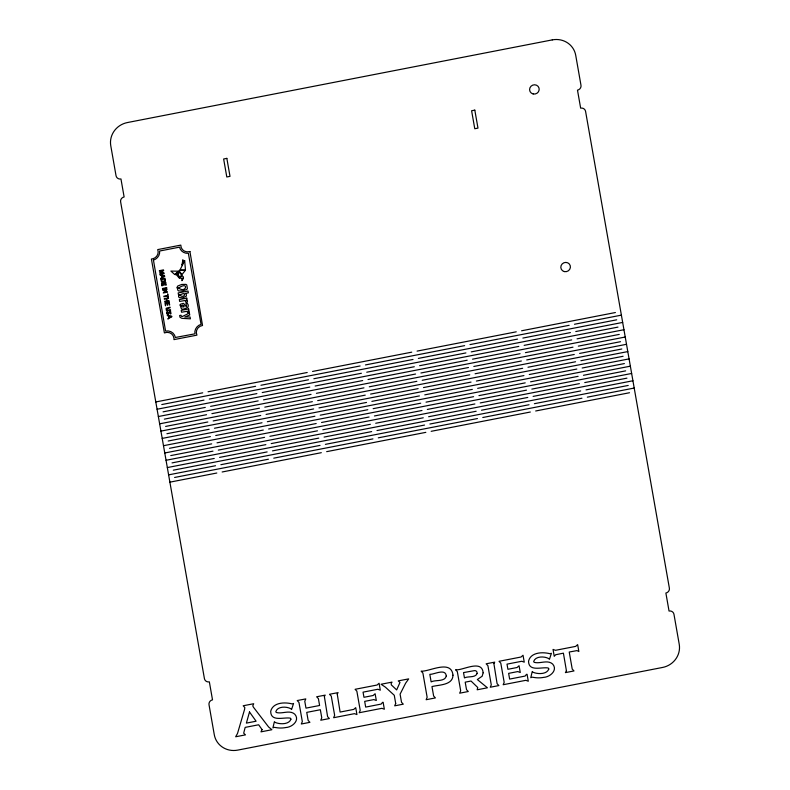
<?xml version="1.0" encoding="UTF-8"?>
<svg xmlns="http://www.w3.org/2000/svg" width="790" height="790" viewBox="0 0 790 790"><rect width="100%" height="100%" fill="white"/><g stroke="black" fill="none" stroke-linecap="round" stroke-linejoin="round"><path stroke-width="1.19" d="M162.809 270.555L159.728 272.876L163.431 273.35L159.936 274.012L160.024 274.535L164.172 273.725L164.044 272.955L160.321 272.491L163.639 270.664L163.5 269.894L159.353 270.703L159.442 271.227L162.938 270.526M155.798 401.952L202.714 392.828M208.056 391.781L307.221 372.495M312.563 371.448L411.738 352.162M417.081 351.115L516.245 331.82M521.588 330.783L615.4 312.534M161.782 404.559L255.604 386.3M260.947 385.263L360.122 365.968M365.464 364.931L464.629 345.635M469.971 344.598L569.146 325.302M574.488 324.265L621.384 315.141M157.082 409.24L203.988 400.115M209.33 399.078L308.505 379.783M313.847 378.746L413.012 359.45M418.354 358.413L517.529 339.117M522.871 338.071L616.684 319.822M163.066 411.847L256.888 393.598M262.231 392.551L361.395 373.265M366.748 372.218L465.912 352.923M471.255 351.886L570.419 332.59M575.772 331.553L622.668 322.429M158.356 416.537L205.272 407.403M210.614 406.366L309.789 387.07M315.131 386.034L414.296 366.738M419.638 365.701L518.813 346.405M524.155 345.368L617.968 327.109M164.35 419.135L258.172 400.885M263.514 399.849L362.679 380.553M368.022 379.516L467.196 360.22M472.538 359.183L571.703 339.888M577.046 338.841L623.952 329.716M159.639 423.825L206.555 414.701M211.898 413.654L311.062 394.368M316.415 393.321L415.579 374.035M420.922 372.989L520.087 353.693M525.439 352.656L619.251 334.407M165.624 426.432L259.446 408.173M264.798 407.136L363.963 387.841M369.305 386.804L468.47 367.508M473.822 366.471L572.987 347.175M578.329 346.139L625.236 337.014M160.923 431.113L207.839 421.988M213.181 420.952L312.346 401.656M317.689 400.619L416.863 381.323M422.206 380.286L521.37 360.99M526.713 359.944L620.525 341.695M166.907 433.72L260.73 415.471M266.072 414.424L365.247 395.138M370.589 394.091L469.754 374.796M475.096 373.759L574.271 354.463M579.613 353.426L626.51 344.302M162.207 438.411L209.113 429.276M214.465 428.239L313.63 408.944M318.972 407.907L418.137 388.611M423.489 387.574L522.654 368.278M527.996 367.241L621.809 348.992M168.191 441.008L262.013 422.759M267.356 421.722L366.53 402.426M371.873 401.389L471.038 382.093M476.38 381.057L575.555 361.761M580.897 360.714L627.793 351.59M163.49 445.698L210.397 436.574M215.739 435.527L314.914 416.241M320.256 415.194L419.421 395.909M424.763 394.862L523.938 375.566M529.28 374.529L623.093 356.28M169.475 448.305L263.297 430.046M268.64 429.01L367.804 409.714M373.147 408.677L472.321 389.381M477.664 388.344L576.828 369.049M582.171 368.012L629.077 358.887M164.764 452.986L211.681 443.862M217.023 442.825L316.188 423.529M321.54 422.492L420.705 403.196M426.047 402.159L525.212 382.864M530.564 381.817L624.376 363.568M170.749 455.593L264.581 437.344M269.923 436.297L369.088 417.011M374.43 415.965L473.605 396.669M478.947 395.632L578.112 376.336M583.455 375.299L630.361 366.175M166.048 460.284L212.964 451.149M218.307 450.112L317.471 430.817M322.814 429.78L421.988 410.484M427.331 409.447L526.495 390.151M531.838 389.115L625.65 370.865M172.032 462.891L265.855 444.632M271.207 443.595L370.372 424.299M375.714 423.262L474.879 403.966M480.231 402.93L579.396 383.634M584.738 382.587L631.644 373.463M167.332 467.571L214.238 458.447M219.59 457.4L318.755 438.114M324.098 437.068L423.262 417.782M428.615 416.735L527.779 397.439M533.122 396.402L626.934 378.153M173.316 470.178L267.139 451.92M272.481 450.883L371.656 431.587M376.998 430.55L476.163 411.254M481.505 410.217L580.68 390.922M586.022 389.885L632.918 380.76M168.616 474.859L215.522 465.735M220.864 464.698L320.039 445.402M325.381 444.365L424.546 425.069M429.888 424.032L529.063 404.737M534.405 403.69L628.218 385.441M174.6 477.466L268.422 459.217M273.765 458.17L372.929 438.885M378.282 437.838L477.446 418.542M482.789 417.505L581.954 398.209M587.306 397.173L634.202 388.048M169.889 482.157L216.806 473.022M222.148 471.986L321.313 452.69M326.665 451.653L425.83 432.357M431.172 431.32L530.337 412.025M535.689 410.988L629.502 392.739M178.54 295.865L178.826 297.109A1.718 1.639 -22.2 0 0 179.32 297.623L182.865 297.8L186.114 296.299A1.718 1.639 -22.2 0 0 186.4 295.638L186.252 294.384A1.649 1.58 -22.2 0 0 185.857 293.85L185.225 293.455L188.346 292.843L188.03 291.016L178.165 292.932L178.471 294.69L179.271 294.561L178.54 295.865M180.15 305.078C181.769 309.285 180.426 310.638 187.615 307.547A1.511 1.442 -22.2 0 0 188.02 307.073L188.257 305.76A6.419 6.132 -22.2 0 0 188.119 304.762L187.358 303.34A1.827 1.748 -22.2 0 0 186.786 303.005C183.961 300.98 189.788 311.665 183.774 303.607A1.649 1.57 -22.2 0 0 183.3 303.38L180.505 304.19A1.56 1.491 -22.2 0 0 180.179 304.871L180.15 305.078M262.063 729.605L260.967 731.856L271.898 729.723L268.61 726.988L253.422 707.178L252.77 705.875L253.718 703.722L243.192 705.766L244.811 707.573L244.584 709.351L237.523 733.426L235.657 736.774L245.483 734.868L243.685 733.199L245.157 727.393L258.656 724.776L262.063 729.605M166.67 312.781L167.302 314.469A1.106 1.057 -22.2 0 0 167.806 314.687L167.954 314.697A1.432 1.373 -22.2 0 0 168.408 314.637C169.573 310.865 170.67 312.297 170.472 314.045A1.136 1.086 -22.2 0 0 170.956 313.571L170.63 311.537A1.155 1.106 -22.2 0 0 169.959 311.23L169.83 311.23A1.412 1.343 -22.2 0 0 169.425 311.29C167.658 316.563 167.105 312.82 167.302 311.655A1.215 1.155 -22.2 0 0 166.897 312.07A1.333 1.274 -22.2 0 0 166.72 312.475L166.67 312.781M290.937 719.157C289.11 724.726 279.67 724.42 275.206 722.415L274.397 721.665L272.906 727.886L274.199 727.333L277.576 727.837A25.774 24.618 -22.2 0 0 285.842 727.531C292.093 727.274 300.23 720.411 294.818 714.229C289.614 709.548 282.168 714.269 276.243 712.471L275.809 711.652C277.478 706.181 286.612 706.319 290.789 708.729L291.579 709.489L293.554 703.456L292.172 703.92C284.825 701.955 272.876 702.3 270.684 711.316C270.723 722.267 283.956 716.925 290.355 718.149L290.937 719.157M548.803 668.992C546.976 674.561 537.526 674.255 533.062 672.25L532.253 671.5L530.762 677.721L532.055 677.158L535.432 677.672A25.774 24.618 -22.2 0 0 543.698 677.366C549.949 677.099 558.086 670.246 552.674 664.064C547.47 659.374 540.024 664.104 534.109 662.306L533.665 661.487C535.334 656.006 544.468 656.154 548.645 658.554L549.435 659.324L551.42 653.29L550.038 653.755C542.681 651.78 530.732 652.135 528.54 661.151C528.589 672.102 541.812 666.76 548.221 667.985L548.803 668.992M177.148 287.678L177.898 290.305A2.419 2.311 -22.2 0 0 178.777 290.957L182.905 290.898L186.786 289.397A2.419 2.311 -22.2 0 0 187.388 288.459L186.786 285.032A2.409 2.311 -22.2 0 0 185.907 284.38L181.769 284.44L177.888 285.941A2.409 2.311 -22.2 0 0 177.296 286.879L177.148 287.678M181.591 305.819L181.601 305.997A1.313 1.254 -22.2 0 0 181.848 306.54L182.006 306.688A1.047 1.007 -22.2 0 0 182.53 306.915C186.252 307.814 182.688 303.37 181.591 305.819M178.659 287.995C186.065 294.078 189.551 280.539 178.659 287.995M179.922 295.203C184.811 299.578 187.26 289.989 179.922 295.203M182.026 278.663L181.937 280.677L183.171 278.722L182.026 278.663M452.986 675.164C452.818 685.424 438.825 684.703 431.972 686.589L433.631 696.01L435.399 697.916L426.136 699.723L427.143 697.274L422.897 673.08L421.119 671.154C429.059 671.935 451.278 658.998 452.986 675.164M483.144 672.813L482.167 676.21L477.338 679.538L487.41 687.794L477.16 689.788L477.753 687.498L471.038 681.029L465.201 682.165L466.515 689.64L468.292 691.517L459.671 693.195L460.688 690.786L457.321 671.619L455.553 669.752C462.041 671.006 481.979 658.781 483.144 672.813M164.784 280.164L164.745 280.44A1.037 0.988 -22.2 0 1 164.498 280.885L162.227 281.349L161.397 279.522L164.587 278.9L164.784 280.164M165.288 280.272L165.268 280.46A1.56 1.491 -22.2 0 1 165.001 281.131L163.55 281.951L161.841 281.773A1.462 1.392 -22.2 0 1 161.358 281.339L160.814 279.058L164.972 278.258L165.288 280.272M166.542 309.038L167.213 310.272L170.512 309.769L170.61 310.322L166.868 310.737A1.284 1.225 -22.2 0 1 166.404 310.391L166.107 308.693A1.284 1.225 -22.2 0 1 166.414 308.189L170.057 307.172L170.146 307.725L166.542 309.038M395.701 703.426L394.684 705.835L403.295 704.167L401.527 702.3L400.096 694.143L405.635 683.182L408.687 678.877L398.239 680.901L399.977 682.471L396.659 689.917L391.327 684.89L391.168 683.399L392.038 682.116L381.057 684.249L385.372 687.132L394.269 695.279L395.701 703.426M324.354 696.454L327.593 716.658L329.361 718.544L320.75 720.223L321.767 717.814L320.345 709.736L306.737 712.383L308.149 720.44L309.917 722.327L301.306 724.005L302.323 721.596L298.956 702.429L297.188 700.562L305.799 698.893L304.782 701.293L305.987 708.136L319.604 705.49L318.4 698.646L316.632 696.78L325.243 695.111L324.354 696.454M337.231 693.956L340.105 712.067L353.742 709.41L355.727 707.643L356.942 714.565L354.483 713.656L333.627 717.715L334.644 715.315L331.277 696.138L329.509 694.282L338.12 692.603L337.231 693.956M493.869 663.481L497.098 683.686L498.875 685.572L490.254 687.241L491.271 684.841L487.904 665.664L486.136 663.807L494.747 662.129L493.869 663.481M183.468 277.3L183.3 278.416L179.932 278.149L181.878 275.364L183.468 277.3M182.895 259.989L181.947 265.084L183.122 262.566L182.895 259.989M446.291 676.052C444.77 682.125 435.339 679.578 431.143 681.889L429.819 674.334C434.006 674.66 445.619 667.935 446.291 676.052M477.14 673.495C475.382 678.077 467.976 675.973 464.461 677.909L463.523 672.596L474.385 670.641A2.409 2.301 -22.2 0 1 477.081 672.705L477.14 673.495M249.502 711.978L246.391 723.107L256.098 721.221L249.502 711.978M382.518 702.429L381.145 704.078L365.681 707.09L364.674 701.372L373.858 699.585L376.307 700.493L375.122 693.739L373.137 695.506L363.963 697.293L363.054 692.149L377.847 689.265L380.296 690.174L379.082 683.251L377.097 685.019L355.085 689.305L356.853 691.161L360.22 710.338L359.203 712.738L381.896 708.324L384.345 709.232L383.13 702.31L382.518 702.429M526.466 674.423L525.093 676.072L509.629 679.084L508.632 673.366L517.806 671.579L520.264 672.488L519.07 665.733L517.085 667.501L507.911 669.288L507.002 664.143L521.795 661.26L524.254 662.168L523.029 655.246L521.054 657.013L499.033 661.299L500.801 663.156L504.178 682.333L503.161 684.732L525.844 680.318L528.293 681.227L527.078 674.305L526.466 674.423M566.43 670.809L565.383 672.626L574.004 670.947L572.227 669.071L569.235 652.027L577.036 650.595L578.863 651.543L577.648 644.61L575.663 646.388L555.459 650.318L553.03 649.41L554.244 656.332L555.627 654.752L563.408 653.162L566.43 670.809M179.221 271.79L178.283 274.426L179.607 277.725L181.611 275.088L179.221 271.79M179.784 270.338L179.439 271.237L181.898 274.653L185.314 270.427L179.784 270.338M178.846 271.395L177.671 274.367L179.241 278.1L175.884 274.1L178.846 271.395M184.672 260.68L180.002 269.923L185.462 269.983L184.672 260.68M166.157 289.673L163.263 292.991L167.421 292.182L167.332 291.668L163.955 292.32L166.976 289.644L166.858 289.012L162.71 289.821L162.799 290.325L166.157 289.673M178.441 271.197L175.261 274.071L175.834 274.713L174.62 274.446L170.897 271.089L178.441 271.197M164.636 276.342L160.735 278.584L161.802 277.349L161.525 275.779L160.113 275.019L164.527 275.73L164.636 276.342M171.736 316.75L167.836 319.002L168.902 317.758L168.625 316.188L167.213 315.427L171.628 316.138L171.736 316.75M163.955 276.125L162.227 277.083L162.009 275.838L163.955 276.125M171.055 316.533L169.337 317.491L169.119 316.247L171.055 316.533M189.393 313.067L182.312 316.514L181.354 316.296L181.048 315.25L179.626 315.526L180.041 317.313L181.878 318.34L190.4 318.834L190.084 316.997L184.771 317.037L189.728 314.973L189.393 313.067M189.916 251.506L189.452 251.645A7.071 6.755 -22.2 0 1 180.801 245.107L157.724 249.591A7.071 6.755 -22.2 0 1 152.352 258.903L151.404 259.001L164.389 332.906A7.051 6.735 -22.2 0 1 173.958 338.238A6.804 6.508 -22.2 0 1 173.948 339.621L196.927 335.148A7.051 6.735 -22.2 0 1 202.536 325.47L189.916 251.506M153.448 260.098L165.564 331.05A8.552 8.167 -22.2 0 1 175.37 337.488L194.942 333.824A8.552 8.167 -22.2 0 1 201.055 324.334L188.366 253.304A8.542 8.167 -22.2 0 1 179.518 247.151L159.629 251.023A8.552 8.167 -22.2 0 1 153.448 260.088M552.279 39.885L127.417 122.549A20.451 19.543 -22.2 0 0 110.768 145.725L116.041 175.736A4.296 4.098 -22.2 0 0 120.959 178.965L124.119 196.967A4.296 4.098 -22.2 0 0 120.623 201.825L204.422 678.63A4.296 4.098 -22.2 0 0 209.35 681.859L212.51 699.851A4.296 4.098 -22.2 0 0 209.014 704.72L214.288 734.73A20.451 19.543 -22.2 0 0 237.721 750.115L662.583 667.451A20.451 19.543 -22.2 0 0 679.232 644.275L673.959 614.264A4.296 4.098 -22.2 0 0 669.041 611.035L665.881 593.033A4.296 4.098 -22.2 0 0 669.377 588.175L585.578 111.37A4.296 4.098 -22.2 0 0 580.65 108.141L577.49 90.149A4.296 4.098 -22.2 0 0 580.986 85.281L575.712 55.27A20.451 19.543 -22.2 0 0 552.279 39.885M226.839 158.365L223.639 158.988L226.799 176.99L230.008 176.358L226.839 158.365M474.81 110.126L471.61 110.748L474.77 128.74L477.98 128.118L474.81 110.126M165.663 282.208L161.516 283.008L162.029 285.97L162.098 283.432L163.51 283.156L163.905 285.378L163.994 283.067L165.248 282.82L165.663 285.21L166.177 285.111L165.663 282.208M166.621 287.669L162.473 288.478L162.572 289.012L166.72 288.202L166.621 287.669M167.747 294.068L167.49 295.509L163.836 296.22L163.925 296.754L167.589 296.043L168.319 297.317L167.747 294.068M168.418 297.85L164.261 298.66L164.359 299.193L166.295 298.818L166.66 300.891L164.725 301.276L164.824 301.82L168.971 301.02L168.872 300.467L167.154 300.802L166.789 298.719L168.507 298.383L168.418 297.85M186.766 298.126L179.33 299.578L179.656 301.415L184.771 300.546A1.165 1.106 -22.2 0 1 185.324 300.862C185.403 302.293 187.536 302.807 187.487 301.257A1.659 1.59 -22.2 0 0 187.062 300.615L186.075 300.082L187.072 299.884L186.766 298.126M169.149 302.037L165.001 302.847L165.515 305.799L165.584 303.271L166.996 302.995L167.391 305.216L167.48 302.906L168.734 302.659L169.159 305.049L169.662 304.95L169.149 302.037M188.662 308.949L181.236 310.391L181.552 312.228L186.667 311.359A1.165 1.106 -22.2 0 1 187.23 311.685C187.299 313.107 189.442 313.62 189.393 312.07A1.669 1.59 -22.2 0 0 188.968 311.428L187.981 310.895L188.968 310.697L188.662 308.949M533.141 93.951A4.829 4.612 -22.2 0 0 539.027 88.085A4.829 4.612 -22.2 0 0 530.999 86.238A4.829 4.612 -22.2 0 0 533.141 93.951M564.366 271.582A4.829 4.612 -22.2 0 0 570.252 265.716A4.829 4.612 -22.2 0 0 562.213 263.88A4.829 4.612 -22.2 0 0 564.366 271.582"/></g></svg>
